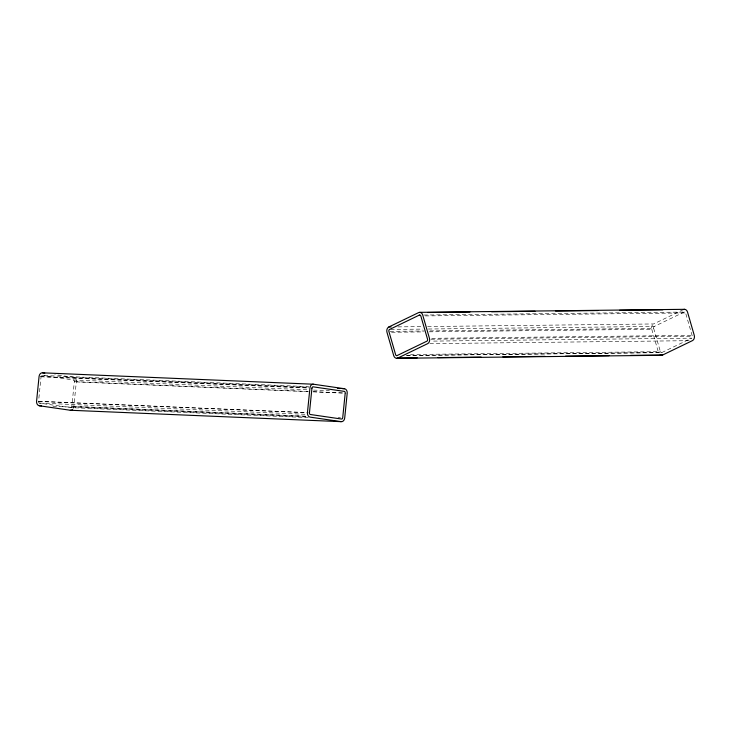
<?xml version="1.0" encoding="UTF-8"?>
<svg xmlns="http://www.w3.org/2000/svg" width="731" height="731" viewBox="0 0 731 731"><rect width="100%" height="100%" fill="white"/><g stroke="black" fill="none" stroke-linecap="round" stroke-linejoin="round"><path stroke-width="0.55" stroke-dasharray="3.65 2.74" d="M308.445 417.629L70.569 407.624L39.529 403.11A1.489 1.124 -87.6 0 1 38.56 401.465L41.055 376.776A1.489 1.124 -87.6 0 1 42.325 375.46L308.683 386.662M70.569 407.624A1.489 1.124 -87.6 0 0 71.839 406.308L74.334 381.619A1.489 1.124 -87.6 0 0 73.365 379.974L42.325 375.46M73.292 408.437A4.139 3.134 -87.6 0 0 73.822 406.591L76.316 381.911A4.139 3.134 -87.6 0 0 73.63 377.342L54.788 374.601M427.635 326.538L653.615 323.961L683.403 309.579M428.357 329.023L654.327 326.446L684.115 312.064A1.489 1.142 89.3 0 1 685.596 312.941L692.339 336.242A1.489 1.142 89.3 0 1 691.764 338.106M406.235 355.458L661.884 352.543L691.672 338.161L431.454 341.13M423.861 315.034L685.221 312.046M425.378 315.92L685.596 312.941M397.956 326.885L421.924 326.611M390.692 329.462L422.646 329.096M390.025 331.371L424.263 330.979M429.965 330.915L653.66 328.365A1.489 1.142 89.3 0 1 654.327 326.446M391.542 332.258L423.496 331.892M429.207 331.828L651.76 329.279A4.139 3.18 89.3 0 1 653.615 323.961M431.747 338.316L693.107 335.337M430.979 339.23L692.339 336.242M429.892 343.643L690.11 340.664M410.466 354.517L660.404 351.657A1.489 1.142 89.3 0 0 661.884 352.543M406.948 355.54L661.464 352.634M73.63 377.342L309.231 387.256M40.205 376.538L308.811 387.841M41.055 376.776L308.519 388.033M73.365 379.974L307.824 389.842M313.517 390.08L329.443 390.747M74.334 381.619L307.65 391.432M313.343 391.679L345.215 393.013M76.316 381.911L308.5 391.679M313.051 391.871L346.055 393.26M38.853 401.273L306.316 412.522M38.56 401.465L308.299 412.814M39.529 403.11L305.85 414.313M71.839 406.308L306.298 416.167M338.161 417.511L340.436 417.611M73.822 406.591L306.006 416.368M52.924 406.317L306.728 416.999M653.66 328.365L660.404 351.657M651.76 329.279L658.503 352.58A4.139 3.18 89.3 0 0 658.923 353.594"/><path stroke-width="1.1" d="M388.828 326.985L418.616 312.603A4.139 3.18 89.3 0 1 422.719 315.052L429.462 338.343A4.139 3.18 89.3 0 1 427.608 343.671L397.819 358.053A4.139 3.18 89.3 0 1 393.717 355.604L386.973 332.303A4.139 3.18 89.3 0 1 388.828 326.985L391.112 326.958M630.643 355.385L662.606 355.028L692.394 340.646A4.139 3.18 89.3 0 0 694.249 335.319L687.505 312.018A4.139 3.18 89.3 0 0 683.403 309.579M419.795 312.347L684.572 309.323M427.745 312.502L469.978 312.018M491.661 311.771L535.028 311.269M555.569 311.04L597.803 310.556M619.486 310.31L662.853 309.816M397.819 358.053L417.227 357.825M437.768 357.596L481.135 357.094M502.818 356.847L545.052 356.362M565.593 356.134L608.96 355.641M396.65 358.309L661.427 355.284M42.59 372.828L313.471 384.223L344.511 388.737A4.139 3.134 -87.6 0 1 347.198 393.305L344.703 417.995A4.139 3.134 -87.6 0 1 341.185 421.659L70.304 410.255L39.264 405.742A4.139 3.134 -87.6 0 1 36.577 401.173L39.072 376.492A4.139 3.134 -87.6 0 1 42.59 372.828L44.81 373.148M337.676 388.453L339.961 388.545M342.236 388.645L344.511 388.737M39.264 405.742L41.539 405.842M341.185 421.659L310.136 417.136A4.139 3.134 -87.6 0 1 307.449 412.576L309.944 387.887A4.139 3.134 -87.6 0 1 313.471 384.223M662.606 355.028A4.139 3.18 89.3 0 1 660.166 354.9M72.625 409.369A4.139 3.134 -87.6 0 1 70.304 410.255M311.936 388.17L309.441 412.86A1.489 1.124 -87.6 0 0 310.41 414.504L341.45 419.018A1.489 1.124 -87.6 0 0 342.72 417.703L345.215 393.013A1.489 1.124 -87.6 0 0 344.246 391.368L313.197 386.854A1.489 1.124 -87.6 0 0 311.936 388.17M419.338 315.088L389.55 329.471A1.489 1.142 89.3 0 0 388.883 331.39L395.626 354.681A1.489 1.142 89.3 0 0 397.097 355.568L426.886 341.185A1.489 1.142 89.3 0 0 427.553 339.266L420.809 315.966A1.489 1.142 89.3 0 0 419.338 315.088"/></g></svg>
